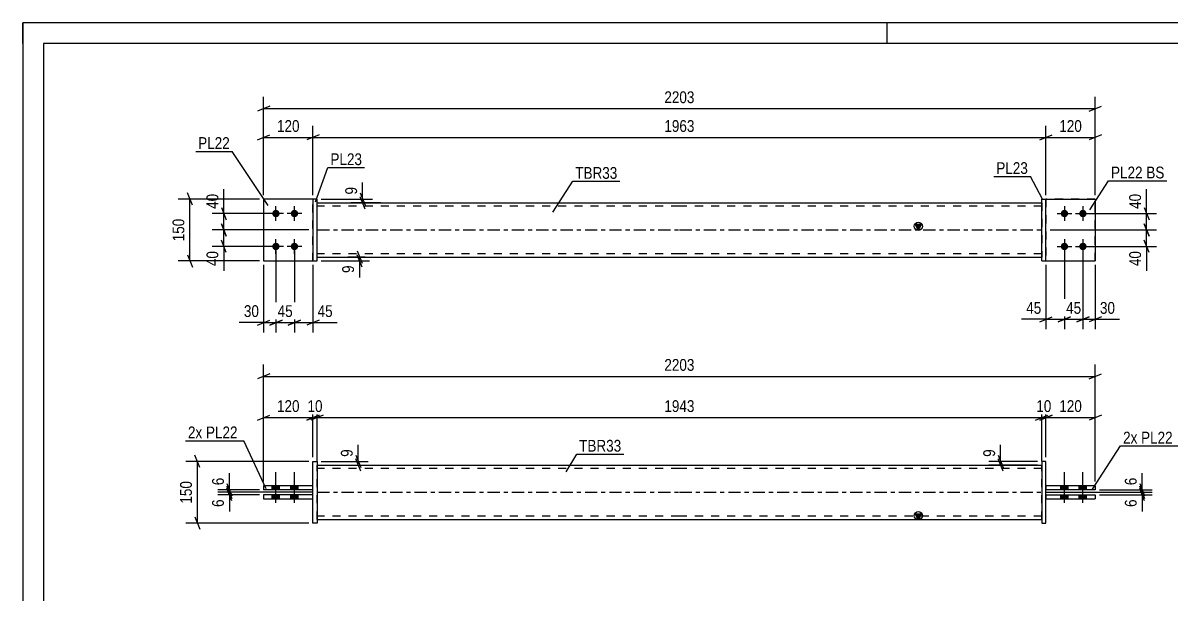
# Model space of a CAD drawing. Header units: millimetres. Extents: x 0 to 420, y 0 to 297.
# Drawn here: x 0 to 279, y 158.1 to 297 of the extents above; entities that cross this region are included whole.
import ezdxf

# ---------------------------------------------------------------- set-up
doc = ezdxf.new("R2010")
doc.units = ezdxf.units.MM
doc.linetypes.add('DXK_LINE_DOT2', pattern=[3.9198, 1.9599, -1.9599])
doc.linetypes.add('DXK_LINE_DOT3', pattern=[5.9187, 2.979, -0.9799, 0.9799, -0.9799])
doc.styles.add('Arial Narrow', font='ARIALN.TTF', dxfattribs={"height": 0.2})

# ---------------------------------------------------------------- blocks, each defined once
blk = doc.blocks.new('Unknown-489683922-1163')
at = {"color": 5, "linetype": 'Continuous'}
for p, q in [((420, 297), (0, 297)), ((0, 297), (0, 0)), ((0, 292), (0, 297)), ((210, 292), (210, 297)), ((415, 292), (5, 292)), ((5, 292), (5, 5))]:
    blk.add_line(p, q, dxfattribs=at)
blk = doc.blocks.new('Part-489683922-1448 - 1400')
at = {"color": 2, "linetype": 'Continuous'}
for p, q in [((70.47, 182.29), (58.47, 182.29)), ((58.47, 182.29), (58.47, 181.29)), ((70.47, 181.29), (70.47, 182.29)), ((58.47, 181.29), (70.47, 181.29))]:
    blk.add_line(p, q, dxfattribs=at)
blk = doc.blocks.new('Part-489683922-1456 - 1400')
at = {"color": 2, "linetype": 'Continuous'}
for p, q in [((260.57, 184.49), (248.57, 184.49)), ((248.57, 184.49), (248.57, 183.49)), ((260.57, 184.49), (260.57, 183.49)), ((260.57, 183.49), (248.57, 183.49))]:
    blk.add_line(p, q, dxfattribs=at)
blk = doc.blocks.new('Part-489683922-1476 - 1400')
at = {"linetype": 'Continuous'}
blk.add_hatch(color=2, dxfattribs=at).paths.add_polyline_path([(217.57, 176.29), (216.77, 177.69), (218.37, 177.69)])
at = {"color": 2, "linetype": 'Continuous'}
for p, q in [((71.47, 189.49), (159.47, 189.49)), ((159.57, 189.49), (247.57, 189.49)), ((71.47, 176.29), (159.47, 176.29)), ((159.57, 176.29), (247.57, 176.29)), ((217.57, 176.29), (216.77, 177.69)), ((216.77, 177.69), (218.37, 177.69)), ((218.37, 177.69), (217.57, 176.29))]:
    blk.add_line(p, q, dxfattribs=at)
at = {"color": 7, "linetype": 'DXK_LINE_DOT2'}
for p, q in [((71.47, 176.29), (71.47, 189.49)), ((159.47, 188.69), (71.47, 188.69)), ((247.57, 188.69), (159.57, 188.69)), ((247.57, 176.29), (247.57, 189.49)), ((159.47, 177.09), (71.47, 177.09)), ((247.57, 177.09), (159.57, 177.09))]:
    blk.add_line(p, q, dxfattribs=at)
at = {"color": 7, "linetype": 'DXK_LINE_DOT3'}
for p, q in [((71.47, 182.89), (159.47, 182.89)), ((159.57, 182.89), (247.57, 182.89))]:
    blk.add_line(p, q, dxfattribs=at)
at = {"color": 2, "linetype": 'Continuous'}
blk.add_circle((217.57, 177.19), 1, dxfattribs=at)
blk = doc.blocks.new('Bolt-489683922-1413 - 1400')
at = {"linetype": 'Continuous'}
for points in [[(60.57, 183.49), (62.37, 183.49), (62.37, 184.49), (60.57, 184.49)], [(60.57, 183.49), (62.37, 183.49), (62.37, 184.49), (60.57, 184.49)], [(65.07, 183.49), (66.87, 183.49), (66.87, 184.49), (65.07, 184.49)], [(65.07, 183.49), (66.87, 183.49), (66.87, 184.49), (65.07, 184.49)], [(60.57, 181.29), (62.37, 181.29), (62.37, 182.29), (60.57, 182.29)], [(60.57, 181.29), (62.37, 181.29), (62.37, 182.29), (60.57, 182.29)], [(65.07, 181.29), (66.87, 181.29), (66.87, 182.29), (65.07, 182.29)], [(65.07, 181.29), (66.87, 181.29), (66.87, 182.29), (65.07, 182.29)]]:
    blk.add_hatch(color=1, dxfattribs=at).paths.add_polyline_path(points)
at = {"color": 1, "linetype": 'Continuous'}
for p, q in [((61.47, 180.29), (61.47, 187.79)), ((61.47, 180.29), (61.47, 187.79)), ((65.97, 180.29), (65.97, 187.79)), ((65.97, 180.29), (65.97, 187.79)), ((60.57, 183.49), (60.57, 184.49)), ((60.57, 183.49), (60.57, 184.49)), ((62.37, 183.49), (62.37, 184.49)), ((62.37, 183.49), (62.37, 184.49)), ((65.07, 183.49), (65.07, 184.49)), ((65.07, 183.49), (65.07, 184.49)), ((66.87, 183.49), (66.87, 184.49)), ((66.87, 183.49), (66.87, 184.49)), ((60.57, 181.29), (60.57, 182.29)), ((60.57, 181.29), (60.57, 182.29)), ((62.37, 181.29), (62.37, 182.29)), ((62.37, 181.29), (62.37, 182.29)), ((65.07, 181.29), (65.07, 182.29)), ((65.07, 181.29), (65.07, 182.29)), ((66.87, 181.29), (66.87, 182.29)), ((66.87, 181.29), (66.87, 182.29))]:
    blk.add_line(p, q, dxfattribs=at)
blk = doc.blocks.new('Bolt-489683922-1414 - 1400')
at = {"linetype": 'Continuous'}
for points in [[(253.97, 184.49), (252.17, 184.49), (252.17, 183.49), (253.97, 183.49)], [(253.97, 184.49), (252.17, 184.49), (252.17, 183.49), (253.97, 183.49)], [(258.47, 184.49), (256.67, 184.49), (256.67, 183.49), (258.47, 183.49)], [(258.47, 184.49), (256.67, 184.49), (256.67, 183.49), (258.47, 183.49)], [(253.97, 182.29), (252.17, 182.29), (252.17, 181.29), (253.97, 181.29)], [(253.97, 182.29), (252.17, 182.29), (252.17, 181.29), (253.97, 181.29)], [(258.47, 182.29), (256.67, 182.29), (256.67, 181.29), (258.47, 181.29)], [(258.47, 182.29), (256.67, 182.29), (256.67, 181.29), (258.47, 181.29)]]:
    blk.add_hatch(color=1, dxfattribs=at).paths.add_polyline_path(points)
at = {"color": 1, "linetype": 'Continuous'}
for p, q in [((253.07, 180.29), (253.07, 187.79)), ((253.07, 180.29), (253.07, 187.79)), ((257.57, 180.29), (257.57, 187.79)), ((257.57, 180.29), (257.57, 187.79)), ((252.17, 183.49), (252.17, 184.49)), ((252.17, 183.49), (252.17, 184.49)), ((253.97, 183.49), (253.97, 184.49)), ((253.97, 183.49), (253.97, 184.49)), ((256.67, 183.49), (256.67, 184.49)), ((256.67, 183.49), (256.67, 184.49)), ((258.47, 183.49), (258.47, 184.49)), ((258.47, 183.49), (258.47, 184.49)), ((252.17, 181.29), (252.17, 182.29)), ((252.17, 181.29), (252.17, 182.29)), ((253.97, 181.29), (253.97, 182.29)), ((253.97, 181.29), (253.97, 182.29)), ((256.67, 181.29), (256.67, 182.29)), ((256.67, 181.29), (256.67, 182.29)), ((258.47, 181.29), (258.47, 182.29)), ((258.47, 181.29), (258.47, 182.29))]:
    blk.add_line(p, q, dxfattribs=at)
blk = doc.blocks.new('Part-489683922-1417 - 1400')
at = {"color": 2, "linetype": 'Continuous'}
for p, q in [((70.47, 175.39), (70.47, 190.39)), ((70.47, 190.39), (71.47, 190.39)), ((71.47, 190.39), (71.47, 175.39)), ((71.47, 175.39), (70.47, 175.39))]:
    blk.add_line(p, q, dxfattribs=at)
blk = doc.blocks.new('Part-489683922-1451 - 1400')
at = {"color": 2, "linetype": 'Continuous'}
for p, q in [((248.57, 190.39), (247.57, 190.39)), ((247.57, 190.39), (247.57, 175.39)), ((248.57, 175.39), (248.57, 190.39)), ((247.57, 175.39), (248.57, 175.39))]:
    blk.add_line(p, q, dxfattribs=at)
blk = doc.blocks.new('Part-489683922-1443 - 1400')
at = {"color": 2, "linetype": 'Continuous'}
for p, q in [((70.47, 184.49), (58.47, 184.49)), ((58.47, 184.49), (58.47, 183.49)), ((70.47, 183.49), (70.47, 184.49)), ((70.47, 183.49), (58.47, 183.49))]:
    blk.add_line(p, q, dxfattribs=at)
blk = doc.blocks.new('Part-489683922-1461 - 1400')
at = {"color": 2, "linetype": 'Continuous'}
for p, q in [((248.57, 182.29), (248.57, 181.29)), ((248.57, 182.29), (260.57, 182.29)), ((260.57, 182.29), (260.57, 181.29)), ((248.57, 181.29), (260.57, 181.29))]:
    blk.add_line(p, q, dxfattribs=at)
blk = doc.blocks.new('Part-489683922-1706 - 1681')
at = {"color": 2, "linetype": 'Continuous'}
for p, q in [((70.47, 254.16), (58.47, 254.16)), ((58.47, 254.16), (58.47, 239.16)), ((58.47, 239.16), (70.47, 239.16))]:
    blk.add_line(p, q, dxfattribs=at)
at = {"color": 7, "linetype": 'DXK_LINE_DOT2'}
blk.add_line((70.47, 239.16), (70.47, 254.16), dxfattribs=at)
blk = doc.blocks.new('Part-489683922-1747 - 1681')
at = {"linetype": 'Continuous'}
blk.add_hatch(color=2, dxfattribs=at).paths.add_polyline_path([(217.57, 246.66), (216.77, 248.06), (218.37, 248.06)])
at = {"color": 2, "linetype": 'Continuous'}
for p, q in [((71.47, 253.26), (159.47, 253.26)), ((159.57, 253.26), (247.57, 253.26)), ((217.57, 246.66), (216.77, 248.06)), ((216.77, 248.06), (218.37, 248.06)), ((218.37, 248.06), (217.57, 246.66)), ((71.47, 240.06), (159.47, 240.06)), ((159.57, 240.06), (247.57, 240.06))]:
    blk.add_line(p, q, dxfattribs=at)
at = {"color": 7, "linetype": 'DXK_LINE_DOT2'}
for p, q in [((71.47, 240.06), (71.47, 253.26)), ((159.47, 252.46), (71.47, 252.46)), ((247.57, 252.46), (159.57, 252.46)), ((247.57, 253.26), (247.57, 240.06)), ((159.47, 240.86), (71.47, 240.86)), ((247.57, 240.86), (159.57, 240.86))]:
    blk.add_line(p, q, dxfattribs=at)
at = {"color": 7, "linetype": 'DXK_LINE_DOT3'}
for p, q in [((71.47, 246.66), (159.47, 246.66)), ((159.57, 246.66), (247.57, 246.66))]:
    blk.add_line(p, q, dxfattribs=at)
at = {"color": 2, "linetype": 'Continuous'}
blk.add_circle((217.57, 247.56), 1, dxfattribs=at)
blk = doc.blocks.new('Part-489683922-1701 - 1681')
at = {"color": 2, "linetype": 'Continuous'}
for p, q in [((71.47, 254.16), (70.47, 254.16)), ((70.47, 254.16), (70.47, 239.16)), ((71.47, 239.16), (71.47, 254.16)), ((70.47, 239.16), (71.47, 239.16))]:
    blk.add_line(p, q, dxfattribs=at)
blk = doc.blocks.new('Bolt-489683922-1685 - 1681')
at = {"linetype": 'Continuous'}
for points in [[(61.47, 249.76, -1), (61.47, 251.56, -1)], [(65.97, 249.76, -1), (65.97, 251.56, -1)], [(61.47, 241.76, -1), (61.47, 243.56, -1)], [(65.97, 241.76, -1), (65.97, 243.56, -1)]]:
    blk.add_hatch(color=1, dxfattribs=at).paths.add_polyline_path(points)
at = {"color": 1, "linetype": 'Continuous'}
for p, q in [((61.47, 248.86), (61.47, 252.46)), ((65.97, 248.86), (65.97, 252.46)), ((63.27, 250.66), (59.67, 250.66)), ((67.77, 250.66), (64.17, 250.66)), ((61.47, 240.86), (61.47, 244.46)), ((65.97, 240.86), (65.97, 244.46)), ((63.27, 242.66), (59.67, 242.66)), ((67.77, 242.66), (64.17, 242.66))]:
    blk.add_line(p, q, dxfattribs=at)
blk = doc.blocks.new('Bolt-489683922-1686 - 1681')
at = {"linetype": 'Continuous'}
for points in [[(253.07, 251.56, -1), (253.07, 249.76, -1)], [(257.57, 251.56, -1), (257.57, 249.76, -1)], [(253.07, 243.56, -1), (253.07, 241.76, -1)], [(257.57, 243.56, -1), (257.57, 241.76, -1)]]:
    blk.add_hatch(color=1, dxfattribs=at).paths.add_polyline_path(points)
at = {"color": 1, "linetype": 'Continuous'}
for p, q in [((253.07, 252.46), (253.07, 248.86)), ((257.57, 252.46), (257.57, 248.86)), ((251.27, 250.66), (254.87, 250.66)), ((255.77, 250.66), (259.37, 250.66)), ((253.07, 244.46), (253.07, 240.86)), ((257.57, 244.46), (257.57, 240.86)), ((251.27, 242.66), (254.87, 242.66)), ((255.77, 242.66), (259.37, 242.66))]:
    blk.add_line(p, q, dxfattribs=at)
blk = doc.blocks.new('Part-489683922-1707 - 1681')
at = {"color": 7, "linetype": 'DXK_LINE_DOT2'}
for p, q in [((70.47, 254.16), (58.47, 254.16)), ((58.47, 254.16), (58.47, 239.16)), ((70.47, 239.16), (70.47, 254.16)), ((58.47, 239.16), (70.47, 239.16))]:
    blk.add_line(p, q, dxfattribs=at)
blk = doc.blocks.new('Part-489683922-1712 - 1681')
at = {"color": 2, "linetype": 'Continuous'}
for p, q in [((247.57, 239.16), (247.57, 254.16)), ((247.57, 254.16), (248.57, 254.16)), ((248.57, 239.16), (248.57, 254.16)), ((247.57, 239.16), (248.57, 239.16))]:
    blk.add_line(p, q, dxfattribs=at)
blk = doc.blocks.new('Part-489683922-1737 - 1681')
at = {"color": 2, "linetype": 'Continuous'}
for p, q in [((248.57, 254.16), (260.57, 254.16)), ((260.57, 254.16), (260.57, 239.16)), ((248.57, 239.16), (260.57, 239.16))]:
    blk.add_line(p, q, dxfattribs=at)
at = {"color": 7, "linetype": 'DXK_LINE_DOT2'}
blk.add_line((248.57, 254.16), (248.57, 239.16), dxfattribs=at)
blk = doc.blocks.new('Part-489683922-1742 - 1681')
at = {"color": 7, "linetype": 'DXK_LINE_DOT2'}
for p, q in [((260.57, 254.16), (248.57, 254.16)), ((248.57, 254.16), (248.57, 239.16)), ((260.57, 239.16), (260.57, 254.16)), ((248.57, 239.16), (260.57, 239.16))]:
    blk.add_line(p, q, dxfattribs=at)
blk = doc.blocks.new('StraightDimension-489683922-1537 - 1400')
at = {"color": 7, "linetype": 'Continuous'}
for p, q in [((58.47, 185.49), (58.47, 203.91)), ((70.47, 191.39), (70.47, 203.91)), ((56.97, 200.46), (59.97, 201.66)), ((58.47, 201.06), (70.47, 201.06)), ((71.97, 201.66), (68.97, 200.46))]:
    blk.add_line(p, q, dxfattribs=at)
at = {"color": 0}
blk.add_wipeout([(67.81, 201.81), (67.81, 206.01), (61.13, 206.01), (61.13, 201.81)], dxfattribs=at)
at = {"color": 3, "style": 'Arial Narrow'}
blk.add_text('120', height=2.863, dxfattribs=at).set_placement((61.73, 202.41))
blk = doc.blocks.new('StraightDimension-489683922-1602 - 1400')
at = {"color": 7, "linetype": 'Continuous'}
for p, q in [((271.37, 184.39), (272.57, 181.39)), ((248.57, 182.89), (274.37, 182.89)), ((261.57, 182.29), (274.37, 182.29)), ((272.57, 180.79), (271.37, 183.79)), ((271.97, 182.29), (271.97, 182.89))]:
    blk.add_line(p, q, dxfattribs=at)
at = {"color": 0}
blk.add_wipeout([(271.22, 181.76), (267.02, 181.76), (267.02, 178.73), (271.22, 178.73)], dxfattribs=at)
at = {"color": 7, "linetype": 'Continuous'}
blk.add_line((271.97, 182.29), (271.97, 178.21), dxfattribs=at)
blk.add_line((271.97, 182.29), (271.97, 178.21), dxfattribs=at)
at = {"color": 3, "style": 'Arial Narrow'}
blk.add_text('6', height=2.86, rotation=90.0002, dxfattribs=at).set_placement((270.62, 179.33))
blk = doc.blocks.new('StraightDimension-489683922-3396 - 1400')
at = {"color": 7, "linetype": 'Continuous'}
for p, q in [((69.47, 190.39), (39.55, 190.39)), ((43, 188.89), (41.8, 191.89)), ((42.4, 175.39), (42.4, 190.39)), ((41.8, 176.89), (43, 173.89)), ((69.47, 175.39), (39.55, 175.39))]:
    blk.add_line(p, q, dxfattribs=at)
at = {"color": 0}
blk.add_wipeout([(41.65, 186.23), (37.45, 186.23), (37.45, 179.54), (41.65, 179.54)], dxfattribs=at)
at = {"color": 3, "style": 'Arial Narrow'}
blk.add_text('150', height=2.863, rotation=90.0002, dxfattribs=at).set_placement((41.05, 180.14))
blk = doc.blocks.new('StraightDimension-489683922-1485 - 1400')
at = {"color": 7, "linetype": 'Continuous'}
for p, q in [((72.47, 190.39), (83.87, 190.39)), ((80.87, 191.89), (82.07, 188.89)), ((82.07, 187.99), (80.87, 190.99)), ((81.47, 189.49), (81.47, 190.39)), ((72.47, 189.49), (83.87, 189.49))]:
    blk.add_line(p, q, dxfattribs=at)
at = {"color": 0}
blk.add_wipeout([(80.72, 193.94), (76.52, 193.94), (76.52, 190.91), (80.72, 190.91)], dxfattribs=at)
at = {"color": 7, "linetype": 'Continuous'}
blk.add_line((81.47, 190.39), (81.47, 194.46), dxfattribs=at)
blk.add_line((81.47, 190.39), (81.47, 194.46), dxfattribs=at)
at = {"color": 3, "style": 'Arial Narrow'}
blk.add_text('9', height=2.86, rotation=90.0002, dxfattribs=at).set_placement((80.12, 191.51))
blk = doc.blocks.new('StraightDimension-489683922-1501 - 1400')
at = {"color": 7, "linetype": 'Continuous'}
for p, q in [((248.57, 191.39), (248.57, 203.91)), ((260.57, 185.49), (260.57, 203.91)), ((247.07, 200.46), (250.07, 201.66)), ((248.57, 201.06), (260.57, 201.06)), ((262.07, 201.66), (259.07, 200.46))]:
    blk.add_line(p, q, dxfattribs=at)
at = {"color": 0}
blk.add_wipeout([(257.91, 201.81), (257.91, 206.01), (251.23, 206.01), (251.23, 201.81)], dxfattribs=at)
at = {"color": 3, "style": 'Arial Narrow'}
blk.add_text('120', height=2.863, dxfattribs=at).set_placement((251.83, 202.41))
blk = doc.blocks.new('StraightDimension-489683922-1517 - 1400')
at = {"color": 7, "linetype": 'Continuous'}
for p, q in [((71.47, 190.49), (71.47, 203.91)), ((247.57, 190.49), (247.57, 203.91)), ((72.97, 201.66), (69.97, 200.46)), ((71.47, 201.06), (247.57, 201.06)), ((246.07, 200.46), (249.07, 201.66))]:
    blk.add_line(p, q, dxfattribs=at)
at = {"color": 0}
blk.add_wipeout([(163.78, 201.81), (163.78, 206.01), (155.26, 206.01), (155.26, 201.81)], dxfattribs=at)
at = {"color": 3, "style": 'Arial Narrow'}
blk.add_text('1943', height=2.863, dxfattribs=at).set_placement((155.86, 202.41))
blk = doc.blocks.new('StraightDimension-489683922-1527 - 1400')
at = {"color": 7, "linetype": 'Continuous'}
for p, q in [((70.47, 191.39), (70.47, 203.91)), ((71.47, 190.49), (71.47, 203.91)), ((68.97, 200.46), (71.97, 201.66)), ((72.97, 201.66), (69.97, 200.46)), ((70.47, 201.06), (71.47, 201.06))]:
    blk.add_line(p, q, dxfattribs=at)
at = {"color": 0}
blk.add_wipeout([(73.4, 201.81), (73.4, 206.01), (68.54, 206.01), (68.54, 201.81)], dxfattribs=at)
at = {"color": 3, "style": 'Arial Narrow'}
blk.add_text('10', height=2.863, dxfattribs=at).set_placement((69.14, 202.41))
blk = doc.blocks.new('StraightDimension-489683922-1547 - 1400')
at = {"color": 7, "linetype": 'Continuous'}
for p, q in [((247.57, 190.49), (247.57, 203.91)), ((248.57, 191.39), (248.57, 203.91)), ((246.07, 200.46), (249.07, 201.66)), ((250.07, 201.66), (247.07, 200.46)), ((247.57, 201.06), (248.57, 201.06))]:
    blk.add_line(p, q, dxfattribs=at)
at = {"color": 0}
blk.add_wipeout([(250.5, 201.81), (250.5, 206.01), (245.64, 206.01), (245.64, 201.81)], dxfattribs=at)
at = {"color": 3, "style": 'Arial Narrow'}
blk.add_text('10', height=2.863, dxfattribs=at).set_placement((246.24, 202.41))
blk = doc.blocks.new('StraightDimension-489683922-1558 - 1400')
at = {"color": 7, "linetype": 'Continuous'}
for p, q in [((49.57, 184.39), (50.77, 181.39)), ((70.47, 182.89), (47.32, 182.89)), ((57.47, 182.29), (47.32, 182.29)), ((50.77, 180.79), (49.57, 183.79)), ((50.17, 182.29), (50.17, 182.89))]:
    blk.add_line(p, q, dxfattribs=at)
at = {"color": 0}
blk.add_wipeout([(49.42, 181.76), (45.22, 181.76), (45.22, 178.73), (49.42, 178.73)], dxfattribs=at)
at = {"color": 7, "linetype": 'Continuous'}
blk.add_line((50.17, 182.29), (50.17, 178.21), dxfattribs=at)
blk.add_line((50.17, 182.29), (50.17, 178.21), dxfattribs=at)
at = {"color": 3, "style": 'Arial Narrow'}
blk.add_text('6', height=2.86, rotation=90.0002, dxfattribs=at).set_placement((48.82, 179.33))
blk = doc.blocks.new('StraightDimension-489683922-1574 - 1400')
at = {"color": 7, "linetype": 'Continuous'}
for p, q in [((49.57, 184.99), (50.77, 181.99)), ((50.77, 181.39), (49.57, 184.39)), ((57.47, 183.49), (47.32, 183.49)), ((70.47, 182.89), (47.32, 182.89)), ((50.17, 182.89), (50.17, 183.49))]:
    blk.add_line(p, q, dxfattribs=at)
at = {"color": 0}
blk.add_wipeout([(49.42, 187.04), (45.22, 187.04), (45.22, 184.01), (49.42, 184.01)], dxfattribs=at)
at = {"color": 7, "linetype": 'Continuous'}
blk.add_line((50.17, 183.49), (50.17, 187.56), dxfattribs=at)
blk.add_line((50.17, 183.49), (50.17, 187.56), dxfattribs=at)
at = {"color": 3, "style": 'Arial Narrow'}
blk.add_text('6', height=2.86, rotation=90.0002, dxfattribs=at).set_placement((48.82, 184.61))
blk = doc.blocks.new('StraightDimension-489683922-1591 - 1400')
at = {"color": 7, "linetype": 'Continuous'}
for p, q in [((58.47, 185.49), (58.47, 213.93)), ((260.57, 185.49), (260.57, 213.93)), ((59.97, 211.68), (56.97, 210.48)), ((58.47, 211.08), (260.57, 211.08)), ((259.07, 210.48), (262.07, 211.68))]:
    blk.add_line(p, q, dxfattribs=at)
at = {"color": 0}
blk.add_wipeout([(163.78, 211.83), (163.78, 216.03), (155.26, 216.03), (155.26, 211.83)], dxfattribs=at)
at = {"color": 3, "style": 'Arial Narrow'}
blk.add_text('2203', height=2.863, dxfattribs=at).set_placement((155.86, 212.43))
blk = doc.blocks.new('StraightDimension-489683922-1618 - 1400')
at = {"color": 7, "linetype": 'Continuous'}
for p, q in [((271.37, 184.99), (272.57, 181.99)), ((272.57, 181.39), (271.37, 184.39)), ((248.57, 182.89), (274.37, 182.89)), ((261.57, 183.49), (274.37, 183.49)), ((271.97, 182.89), (271.97, 183.49))]:
    blk.add_line(p, q, dxfattribs=at)
at = {"color": 0}
blk.add_wipeout([(271.22, 187.04), (267.02, 187.04), (267.02, 184.01), (271.22, 184.01)], dxfattribs=at)
at = {"color": 7, "linetype": 'Continuous'}
blk.add_line((271.97, 183.49), (271.97, 187.56), dxfattribs=at)
blk.add_line((271.97, 183.49), (271.97, 187.56), dxfattribs=at)
at = {"color": 3, "style": 'Arial Narrow'}
blk.add_text('6', height=2.86, rotation=90.0002, dxfattribs=at).set_placement((270.62, 184.61))
blk = doc.blocks.new('StraightDimension-489683922-1635 - 1400')
at = {"color": 7, "linetype": 'Continuous'}
for p, q in [((246.57, 190.39), (234.72, 190.39)), ((236.97, 191.89), (238.17, 188.89)), ((238.17, 187.99), (236.97, 190.99)), ((237.57, 189.49), (237.57, 190.39)), ((246.57, 189.49), (234.72, 189.49))]:
    blk.add_line(p, q, dxfattribs=at)
at = {"color": 0}
blk.add_wipeout([(236.82, 193.94), (232.62, 193.94), (232.62, 190.91), (236.82, 190.91)], dxfattribs=at)
at = {"color": 7, "linetype": 'Continuous'}
blk.add_line((237.57, 190.39), (237.57, 194.46), dxfattribs=at)
blk.add_line((237.57, 190.39), (237.57, 194.46), dxfattribs=at)
at = {"color": 3, "style": 'Arial Narrow'}
blk.add_text('9', height=2.86, rotation=90.0002, dxfattribs=at).set_placement((236.22, 191.51))
blk = doc.blocks.new('StraightDimension-489683922-1857 - 1681')
at = {"color": 7, "linetype": 'Continuous'}
for p, q in [((48.21, 252.16), (49.41, 249.16)), ((60.47, 250.66), (45.96, 250.66)), ((48.81, 246.66), (48.81, 250.66)), ((69.47, 246.66), (45.96, 246.66)), ((49.41, 245.16), (48.21, 248.16))]:
    blk.add_line(p, q, dxfattribs=at)
at = {"color": 0}
blk.add_wipeout([(48.06, 256.04), (43.86, 256.04), (43.86, 251.19), (48.06, 251.19)], dxfattribs=at)
at = {"color": 7, "linetype": 'Continuous'}
blk.add_line((48.81, 250.66), (48.81, 256.57), dxfattribs=at)
blk.add_line((48.81, 250.66), (48.81, 256.57), dxfattribs=at)
at = {"color": 3, "style": 'Arial Narrow'}
blk.add_text('40', height=2.863, rotation=90.0002, dxfattribs=at).set_placement((47.46, 251.79))
blk = doc.blocks.new('StraightDimension-489683922-1750 - 1681')
at = {"color": 7, "linetype": 'Continuous'}
for p, q in [((253.07, 241.66), (253.07, 222.54)), ((248.57, 238.16), (248.57, 222.54)), ((247.07, 224.34), (250.07, 225.54)), ((248.57, 224.94), (253.07, 224.94)), ((254.57, 225.54), (251.57, 224.34))]:
    blk.add_line(p, q, dxfattribs=at)
at = {"color": 0}
blk.add_wipeout([(248.05, 225.69), (248.05, 229.89), (243.19, 229.89), (243.19, 225.69)], dxfattribs=at)
at = {"color": 7, "linetype": 'Continuous'}
blk.add_line((248.57, 224.94), (242.66, 224.94), dxfattribs=at)
blk.add_line((248.57, 224.94), (242.66, 224.94), dxfattribs=at)
at = {"color": 3, "style": 'Arial Narrow'}
blk.add_text('45', height=2.863, dxfattribs=at).set_placement((243.79, 226.29))
blk = doc.blocks.new('StraightDimension-489683922-1772 - 1681')
at = {"color": 7, "linetype": 'Continuous'}
for p, q in [((253.07, 241.66), (253.07, 222.54)), ((257.57, 241.66), (257.57, 222.54)), ((251.57, 224.34), (254.57, 225.54)), ((253.07, 224.94), (257.57, 224.94)), ((259.07, 225.54), (256.07, 224.34))]:
    blk.add_line(p, q, dxfattribs=at)
at = {"color": 0}
blk.add_wipeout([(257.75, 225.69), (257.75, 229.89), (252.89, 229.89), (252.89, 225.69)], dxfattribs=at)
at = {"color": 3, "style": 'Arial Narrow'}
blk.add_text('45', height=2.863, dxfattribs=at).set_placement((253.49, 226.29))
blk = doc.blocks.new('StraightDimension-489683922-1909 - 1681')
at = {"color": 7, "linetype": 'Continuous'}
for p, q in [((65.97, 241.66), (65.97, 221.76)), ((70.47, 238.16), (70.47, 221.76)), ((64.47, 223.56), (67.47, 224.76)), ((65.97, 224.16), (70.47, 224.16)), ((71.97, 224.76), (68.97, 223.56))]:
    blk.add_line(p, q, dxfattribs=at)
at = {"color": 0}
blk.add_wipeout([(75.85, 224.91), (75.85, 229.11), (71, 229.11), (71, 224.91)], dxfattribs=at)
at = {"color": 7, "linetype": 'Continuous'}
blk.add_line((70.47, 224.16), (76.38, 224.16), dxfattribs=at)
blk.add_line((70.47, 224.16), (76.38, 224.16), dxfattribs=at)
at = {"color": 3, "style": 'Arial Narrow'}
blk.add_text('45', height=2.863, dxfattribs=at).set_placement((71.6, 225.51))
blk = doc.blocks.new('StraightDimension-489683922-1848 - 1681')
at = {"color": 7, "linetype": 'Continuous'}
for p, q in [((69.47, 246.66), (45.96, 246.66)), ((48.21, 248.16), (49.41, 245.16)), ((48.81, 242.66), (48.81, 246.66)), ((49.41, 241.16), (48.21, 244.16)), ((60.47, 242.66), (45.96, 242.66))]:
    blk.add_line(p, q, dxfattribs=at)
at = {"color": 0}
blk.add_wipeout([(48.06, 242.14), (43.86, 242.14), (43.86, 237.28), (48.06, 237.28)], dxfattribs=at)
at = {"color": 7, "linetype": 'Continuous'}
blk.add_line((48.81, 242.66), (48.81, 236.76), dxfattribs=at)
blk.add_line((48.81, 242.66), (48.81, 236.76), dxfattribs=at)
at = {"color": 3, "style": 'Arial Narrow'}
blk.add_text('40', height=2.863, rotation=90.0002, dxfattribs=at).set_placement((47.46, 237.88))
blk = doc.blocks.new('StraightDimension-489683922-1788 - 1681')
at = {"color": 7, "linetype": 'Continuous'}
for p, q in [((257.57, 241.66), (257.57, 222.54)), ((260.57, 238.16), (260.57, 222.54)), ((256.07, 224.34), (259.07, 225.54)), ((257.57, 224.94), (260.57, 224.94)), ((262.07, 225.54), (259.07, 224.34))]:
    blk.add_line(p, q, dxfattribs=at)
at = {"color": 0}
blk.add_wipeout([(265.95, 225.69), (265.95, 229.89), (261.1, 229.89), (261.1, 225.69)], dxfattribs=at)
at = {"color": 7, "linetype": 'Continuous'}
blk.add_line((260.57, 224.94), (266.48, 224.94), dxfattribs=at)
blk.add_line((260.57, 224.94), (266.48, 224.94), dxfattribs=at)
at = {"color": 3, "style": 'Arial Narrow'}
blk.add_text('30', height=2.863, dxfattribs=at).set_placement((261.7, 226.29))
blk = doc.blocks.new('StraightDimension-489683922-1974 - 1681')
at = {"color": 7, "linetype": 'Continuous'}
for p, q in [((70.47, 255.16), (70.47, 272.01)), ((248.57, 255.16), (248.57, 272.01)), ((71.97, 269.76), (68.97, 268.56)), ((70.47, 269.16), (248.57, 269.16)), ((247.07, 268.56), (250.07, 269.76))]:
    blk.add_line(p, q, dxfattribs=at)
at = {"color": 0}
blk.add_wipeout([(163.78, 269.91), (163.78, 274.11), (155.26, 274.11), (155.26, 269.91)], dxfattribs=at)
at = {"color": 3, "style": 'Arial Narrow'}
blk.add_text('1963', height=2.863, dxfattribs=at).set_placement((155.86, 270.51))
blk = doc.blocks.new('StraightDimension-489683922-1808 - 1681')
at = {"color": 7, "linetype": 'Continuous'}
for p, q in [((249.57, 246.66), (275.43, 246.66)), ((272.43, 248.16), (273.63, 245.16)), ((273.03, 242.66), (273.03, 246.66)), ((273.63, 241.16), (272.43, 244.16)), ((258.57, 242.66), (275.43, 242.66))]:
    blk.add_line(p, q, dxfattribs=at)
at = {"color": 0}
blk.add_wipeout([(272.28, 242.14), (268.08, 242.14), (268.08, 237.28), (272.28, 237.28)], dxfattribs=at)
at = {"color": 7, "linetype": 'Continuous'}
blk.add_line((273.03, 242.66), (273.03, 236.76), dxfattribs=at)
blk.add_line((273.03, 242.66), (273.03, 236.76), dxfattribs=at)
at = {"color": 3, "style": 'Arial Narrow'}
blk.add_text('40', height=2.863, rotation=90.0002, dxfattribs=at).set_placement((271.68, 237.88))
blk = doc.blocks.new('StraightDimension-489683922-1817 - 1681')
at = {"color": 7, "linetype": 'Continuous'}
for p, q in [((272.43, 252.16), (273.63, 249.16)), ((258.57, 250.66), (275.43, 250.66)), ((273.03, 246.66), (273.03, 250.66)), ((249.57, 246.66), (275.43, 246.66)), ((273.63, 245.16), (272.43, 248.16))]:
    blk.add_line(p, q, dxfattribs=at)
at = {"color": 0}
blk.add_wipeout([(272.28, 256.04), (268.08, 256.04), (268.08, 251.19), (272.28, 251.19)], dxfattribs=at)
at = {"color": 7, "linetype": 'Continuous'}
blk.add_line((273.03, 250.66), (273.03, 256.57), dxfattribs=at)
blk.add_line((273.03, 250.66), (273.03, 256.57), dxfattribs=at)
at = {"color": 3, "style": 'Arial Narrow'}
blk.add_text('40', height=2.863, rotation=90.0002, dxfattribs=at).set_placement((271.68, 251.79))
blk = doc.blocks.new('StraightDimension-489683922-1827 - 1681')
at = {"color": 7, "linetype": 'Continuous'}
for p, q in [((72.47, 254.16), (84.93, 254.16)), ((81.93, 255.66), (83.13, 252.66)), ((83.13, 251.76), (81.93, 254.76)), ((82.53, 253.26), (82.53, 254.16)), ((86.92, 253.26), (79.68, 253.26))]:
    blk.add_line(p, q, dxfattribs=at)
at = {"color": 0}
blk.add_wipeout([(81.78, 257.72), (77.58, 257.72), (77.58, 254.69), (81.78, 254.69)], dxfattribs=at)
at = {"color": 7, "linetype": 'Continuous'}
blk.add_line((82.53, 254.16), (82.53, 258.24), dxfattribs=at)
blk.add_line((82.53, 254.16), (82.53, 258.24), dxfattribs=at)
at = {"color": 3, "style": 'Arial Narrow'}
blk.add_text('9', height=2.86, rotation=90.0002, dxfattribs=at).set_placement((81.18, 255.29))
blk = doc.blocks.new('StraightDimension-489683922-1867 - 1681')
at = {"color": 7, "linetype": 'Continuous'}
for p, q in [((83.18, 240.06), (78.94, 240.06)), ((81.19, 241.56), (82.39, 238.56)), ((82.39, 237.66), (81.19, 240.66)), ((81.79, 239.16), (81.79, 240.06)), ((72.47, 239.16), (84.19, 239.16))]:
    blk.add_line(p, q, dxfattribs=at)
at = {"color": 0}
blk.add_wipeout([(81.04, 238.64), (76.84, 238.64), (76.84, 235.61), (81.04, 235.61)], dxfattribs=at)
at = {"color": 7, "linetype": 'Continuous'}
blk.add_line((81.79, 239.16), (81.79, 235.08), dxfattribs=at)
blk.add_line((81.79, 239.16), (81.79, 235.08), dxfattribs=at)
at = {"color": 3, "style": 'Arial Narrow'}
blk.add_text('9', height=2.86, rotation=90.0002, dxfattribs=at).set_placement((80.44, 236.21))
blk = doc.blocks.new('StraightDimension-489683922-1874 - 1681')
at = {"color": 7, "linetype": 'Continuous'}
for p, q in [((61.47, 241.66), (61.47, 221.76)), ((58.47, 238.16), (58.47, 221.76)), ((56.97, 223.56), (59.97, 224.76)), ((58.47, 224.16), (61.47, 224.16)), ((62.97, 224.76), (59.97, 223.56))]:
    blk.add_line(p, q, dxfattribs=at)
at = {"color": 0}
blk.add_wipeout([(57.95, 224.91), (57.95, 229.11), (53.09, 229.11), (53.09, 224.91)], dxfattribs=at)
at = {"color": 7, "linetype": 'Continuous'}
blk.add_line((58.47, 224.16), (52.56, 224.16), dxfattribs=at)
blk.add_line((58.47, 224.16), (52.56, 224.16), dxfattribs=at)
at = {"color": 3, "style": 'Arial Narrow'}
blk.add_text('30', height=2.863, dxfattribs=at).set_placement((53.69, 225.51))
blk = doc.blocks.new('StraightDimension-489683922-1893 - 1681')
at = {"color": 7, "linetype": 'Continuous'}
for p, q in [((61.47, 241.66), (61.47, 221.76)), ((65.97, 241.66), (65.97, 221.76)), ((59.97, 223.56), (62.97, 224.76)), ((61.47, 224.16), (65.97, 224.16)), ((67.47, 224.76), (64.47, 223.56))]:
    blk.add_line(p, q, dxfattribs=at)
at = {"color": 0}
blk.add_wipeout([(66.15, 224.91), (66.15, 229.11), (61.29, 229.11), (61.29, 224.91)], dxfattribs=at)
at = {"color": 3, "style": 'Arial Narrow'}
blk.add_text('45', height=2.863, dxfattribs=at).set_placement((61.89, 225.51))
blk = doc.blocks.new('StraightDimension-489683922-1932 - 1681')
at = {"color": 7, "linetype": 'Continuous'}
for p, q in [((58.47, 255.16), (58.47, 279.01)), ((260.57, 255.16), (260.57, 279.01)), ((59.97, 276.76), (56.97, 275.56)), ((259.07, 275.56), (262.07, 276.76)), ((58.47, 276.16), (260.57, 276.16))]:
    blk.add_line(p, q, dxfattribs=at)
at = {"color": 0}
blk.add_wipeout([(163.78, 276.91), (163.78, 281.11), (155.26, 281.11), (155.26, 276.91)], dxfattribs=at)
at = {"color": 3, "style": 'Arial Narrow'}
blk.add_text('2203', height=2.863, dxfattribs=at).set_placement((155.86, 277.51))
blk = doc.blocks.new('StraightDimension-489683922-1952 - 1681')
at = {"color": 7, "linetype": 'Continuous'}
for p, q in [((58.47, 255.16), (58.47, 272.01)), ((70.47, 255.16), (70.47, 272.01)), ((56.97, 268.56), (59.97, 269.76)), ((58.47, 269.16), (70.47, 269.16)), ((71.97, 269.76), (68.97, 268.56))]:
    blk.add_line(p, q, dxfattribs=at)
at = {"color": 0}
blk.add_wipeout([(67.81, 269.91), (67.81, 274.11), (61.13, 274.11), (61.13, 269.91)], dxfattribs=at)
at = {"color": 3, "style": 'Arial Narrow'}
blk.add_text('120', height=2.863, dxfattribs=at).set_placement((61.73, 270.51))
blk = doc.blocks.new('StraightDimension-489683922-1999 - 1681')
at = {"color": 7, "linetype": 'Continuous'}
for p, q in [((248.57, 255.16), (248.57, 272.01)), ((260.57, 255.16), (260.57, 272.01)), ((247.07, 268.56), (250.07, 269.76)), ((248.57, 269.16), (260.57, 269.16)), ((262.07, 269.76), (259.07, 268.56))]:
    blk.add_line(p, q, dxfattribs=at)
at = {"color": 0}
blk.add_wipeout([(257.91, 269.91), (257.91, 274.11), (251.23, 274.11), (251.23, 269.91)], dxfattribs=at)
at = {"color": 3, "style": 'Arial Narrow'}
blk.add_text('120', height=2.863, dxfattribs=at).set_placement((251.83, 270.51))
blk = doc.blocks.new('StraightDimension-489683922-3376 - 1681')
at = {"color": 7, "linetype": 'Continuous'}
for p, q in [((57.47, 254.16), (37.71, 254.16)), ((41.16, 252.66), (39.96, 255.66)), ((40.56, 239.16), (40.56, 254.16)), ((39.96, 240.66), (41.16, 237.66)), ((57.47, 239.16), (37.71, 239.16))]:
    blk.add_line(p, q, dxfattribs=at)
at = {"color": 0}
blk.add_wipeout([(39.81, 250.01), (35.61, 250.01), (35.61, 243.32), (39.81, 243.32)], dxfattribs=at)
at = {"color": 3, "style": 'Arial Narrow'}
blk.add_text('150', height=2.863, rotation=90.0002, dxfattribs=at).set_placement((39.21, 243.92))
blk = doc.blocks.new('Mark-489683922-1472 - 1400')
at = {"color": 0}
blk.add_wipeout([(145.39, 192.77), (145.39, 195.77), (135.16, 195.77), (135.16, 192.77)], dxfattribs=at)
blk.add_wipeout([(145.39, 192.77), (145.39, 195.77), (135.16, 195.77), (135.16, 192.77)], dxfattribs=at)
at = {"color": 30, "linetype": 'Continuous'}
for p, q in [((131.97, 187.85), (134.56, 192.17)), ((134.56, 192.17), (145.99, 192.17))]:
    blk.add_line(p, q, dxfattribs=at)
at = {"color": 3, "style": 'Arial Narrow'}
blk.add_text('TBR33', height=2.863, dxfattribs=at).set_placement((135.16, 192.77))
blk = doc.blocks.new('MarkSet-489683922-1666 - 1400')
at = {"color": 30, "linetype": 'Continuous'}
blk.add_line((59.07, 183.7), (53.64, 195.42), dxfattribs=at)
at = {"color": 0}
blk.add_wipeout([(43.57, 196.02), (43.57, 199.02), (40.09, 199.02), (40.09, 196.02)], dxfattribs=at)
blk.add_wipeout([(43.57, 196.02), (43.57, 199.02), (40.09, 199.02), (40.09, 196.02)], dxfattribs=at)
blk.add_wipeout([(52.14, 196.02), (52.14, 199.02), (44.47, 199.02), (44.47, 196.02)], dxfattribs=at)
blk.add_wipeout([(52.14, 196.02), (52.14, 199.02), (44.47, 199.02), (44.47, 196.02)], dxfattribs=at)
at = {"color": 30, "linetype": 'Continuous'}
blk.add_line((39.49, 195.42), (53.64, 195.42), dxfattribs=at)
at = {"color": 3, "style": 'Arial Narrow'}
for s, p in [('2x', (40.09, 196.02)), ('PL22', (44.47, 196.02))]:
    blk.add_text(s, height=2.863, dxfattribs=at).set_placement(p)
blk = doc.blocks.new('MarkSet-489683922-1672 - 1400')
at = {"color": 0}
blk.add_wipeout([(270.8, 194.75), (270.8, 197.75), (267.33, 197.75), (267.33, 194.75)], dxfattribs=at)
blk.add_wipeout([(270.8, 194.75), (270.8, 197.75), (267.33, 197.75), (267.33, 194.75)], dxfattribs=at)
at = {"color": 30, "linetype": 'Continuous'}
blk.add_line((259.9, 183.67), (266.73, 194.15), dxfattribs=at)
at = {"color": 0}
blk.add_wipeout([(279.37, 194.75), (279.37, 197.75), (271.7, 197.75), (271.7, 194.75)], dxfattribs=at)
blk.add_wipeout([(279.37, 194.75), (279.37, 197.75), (271.7, 197.75), (271.7, 194.75)], dxfattribs=at)
at = {"color": 30, "linetype": 'Continuous'}
blk.add_line((266.73, 194.15), (280.87, 194.15), dxfattribs=at)
at = {"color": 3, "style": 'Arial Narrow'}
for s, p in [('2x', (267.33, 194.75)), ('PL22', (271.7, 194.75))]:
    blk.add_text(s, height=2.863, dxfattribs=at).set_placement(p)
blk = doc.blocks.new('Mark-489683922-1702 - 1681')
at = {"color": 0}
blk.add_wipeout([(50.25, 266.37), (50.25, 269.37), (42.58, 269.37), (42.58, 266.37)], dxfattribs=at)
blk.add_wipeout([(50.25, 266.37), (50.25, 269.37), (42.58, 269.37), (42.58, 266.37)], dxfattribs=at)
at = {"color": 30, "linetype": 'Continuous'}
for p in [(41.98, 265.77), (59.55, 252.61)]:
    blk.add_line(p, (50.85, 265.77), dxfattribs=at)
at = {"color": 3, "style": 'Arial Narrow'}
blk.add_text('PL22', height=2.863, dxfattribs=at).set_placement((42.58, 266.37))
blk = doc.blocks.new('Mark-489683922-1697 - 1681')
at = {"color": 0}
blk.add_wipeout([(82.4, 262.43), (82.4, 265.43), (74.72, 265.43), (74.72, 262.43)], dxfattribs=at)
blk.add_wipeout([(82.4, 262.43), (82.4, 265.43), (74.72, 265.43), (74.72, 262.43)], dxfattribs=at)
at = {"color": 30, "linetype": 'Continuous'}
for p, q in [((71.08, 253.54), (74.12, 261.83)), ((74.12, 261.83), (83, 261.83))]:
    blk.add_line(p, q, dxfattribs=at)
at = {"color": 3, "style": 'Arial Narrow'}
blk.add_text('PL23', height=2.863, dxfattribs=at).set_placement((74.72, 262.43))
blk = doc.blocks.new('Mark-489683922-1708 - 1681')
at = {"color": 0}
blk.add_wipeout([(244.2, 260.28), (244.2, 263.28), (236.52, 263.28), (236.52, 260.28)], dxfattribs=at)
blk.add_wipeout([(244.2, 260.28), (244.2, 263.28), (236.52, 263.28), (236.52, 260.28)], dxfattribs=at)
at = {"color": 30, "linetype": 'Continuous'}
for p in [(235.92, 259.68), (247.78, 254.16)]:
    blk.add_line(p, (244.8, 259.68), dxfattribs=at)
at = {"color": 3, "style": 'Arial Narrow'}
blk.add_text('PL23', height=2.863, dxfattribs=at).set_placement((236.52, 260.28))
blk = doc.blocks.new('Mark-489683922-1743 - 1681')
at = {"color": 0}
blk.add_wipeout([(144.44, 259.1), (144.44, 262.1), (134.21, 262.1), (134.21, 259.1)], dxfattribs=at)
blk.add_wipeout([(144.44, 259.1), (144.44, 262.1), (134.21, 262.1), (134.21, 259.1)], dxfattribs=at)
at = {"color": 30, "linetype": 'Continuous'}
for p, q in [((128.78, 250.97), (133.61, 258.5)), ((133.61, 258.5), (145.04, 258.5))]:
    blk.add_line(p, q, dxfattribs=at)
at = {"color": 3, "style": 'Arial Narrow'}
blk.add_text('TBR33', height=2.863, dxfattribs=at).set_placement((134.21, 259.1))
blk = doc.blocks.new('MarkSet-489683922-2037 - 1681')
at = {"color": 0}
blk.add_wipeout([(272.08, 259.2), (272.08, 262.2), (264.4, 262.2), (264.4, 259.2)], dxfattribs=at)
blk.add_wipeout([(272.08, 259.2), (272.08, 262.2), (264.4, 262.2), (264.4, 259.2)], dxfattribs=at)
at = {"color": 30, "linetype": 'Continuous'}
blk.add_line((259.24, 251.6), (263.8, 258.6), dxfattribs=at)
at = {"color": 0}
blk.add_wipeout([(277.36, 259.2), (277.36, 262.2), (272.98, 262.2), (272.98, 259.2)], dxfattribs=at)
blk.add_wipeout([(277.36, 259.2), (277.36, 262.2), (272.98, 262.2), (272.98, 259.2)], dxfattribs=at)
at = {"color": 30, "linetype": 'Continuous'}
blk.add_line((263.8, 258.6), (277.96, 258.6), dxfattribs=at)
at = {"color": 3, "style": 'Arial Narrow'}
for s, p in [('PL22', (264.4, 259.2)), ('BS', (272.98, 259.2))]:
    blk.add_text(s, height=2.863, dxfattribs=at).set_placement(p)

msp = doc.modelspace()

# ---------------------------------------------------------------- block references
for name in ['Unknown-489683922-1163', 'Part-489683922-1706 - 1681', 'Part-489683922-1707 - 1681', 'Part-489683922-1701 - 1681', 'Part-489683922-1712 - 1681', 'Part-489683922-1737 - 1681', 'Part-489683922-1742 - 1681', 'Bolt-489683922-1685 - 1681', 'Part-489683922-1747 - 1681', 'Bolt-489683922-1686 - 1681', 'Part-489683922-1417 - 1400', 'Part-489683922-1451 - 1400', 'Bolt-489683922-1413 - 1400', 'Part-489683922-1476 - 1400', 'Bolt-489683922-1414 - 1400', 'Part-489683922-1443 - 1400', 'Part-489683922-1456 - 1400', 'Part-489683922-1448 - 1400', 'Part-489683922-1461 - 1400']:
    msp.add_blockref(name, (0, 0))

# ---------------------------------------------------------------- next in the draw order: block references
for name in ['StraightDimension-489683922-1857 - 1681', 'StraightDimension-489683922-1909 - 1681', 'StraightDimension-489683922-1750 - 1681', 'StraightDimension-489683922-1537 - 1400', 'StraightDimension-489683922-1602 - 1400']:
    msp.add_blockref(name, (0, 0))

# ---------------------------------------------------------------- next in the draw order: block references
for name in ['StraightDimension-489683922-1974 - 1681', 'StraightDimension-489683922-1848 - 1681', 'StraightDimension-489683922-1867 - 1681', 'StraightDimension-489683922-1772 - 1681', 'StraightDimension-489683922-1501 - 1400', 'StraightDimension-489683922-1485 - 1400', 'StraightDimension-489683922-3396 - 1400']:
    msp.add_blockref(name, (0, 0))

# ---------------------------------------------------------------- next in the draw order: block references
for name in ['StraightDimension-489683922-1827 - 1681', 'StraightDimension-489683922-1874 - 1681', 'StraightDimension-489683922-1788 - 1681', 'StraightDimension-489683922-1517 - 1400', 'StraightDimension-489683922-1558 - 1400']:
    msp.add_blockref(name, (0, 0))

# ---------------------------------------------------------------- next in the draw order: block references
for name in ['StraightDimension-489683922-1808 - 1681', 'StraightDimension-489683922-1893 - 1681', 'StraightDimension-489683922-1527 - 1400', 'StraightDimension-489683922-1547 - 1400', 'StraightDimension-489683922-1574 - 1400']:
    msp.add_blockref(name, (0, 0))

# ---------------------------------------------------------------- next in the draw order: block references
for name in ['StraightDimension-489683922-1817 - 1681', 'StraightDimension-489683922-1591 - 1400']:
    msp.add_blockref(name, (0, 0))

# ---------------------------------------------------------------- next in the draw order: block references
for name in ['StraightDimension-489683922-1932 - 1681', 'MarkSet-489683922-1666 - 1400', 'Mark-489683922-1472 - 1400', 'StraightDimension-489683922-1635 - 1400', 'StraightDimension-489683922-1618 - 1400']:
    msp.add_blockref(name, (0, 0))

# ---------------------------------------------------------------- next in the draw order: block references
for name in ['StraightDimension-489683922-1952 - 1681', 'StraightDimension-489683922-1999 - 1681', 'Mark-489683922-1743 - 1681', 'MarkSet-489683922-1672 - 1400']:
    msp.add_blockref(name, (0, 0))

# ---------------------------------------------------------------- next in the draw order: block references
for name in ['Mark-489683922-1697 - 1681', 'Mark-489683922-1708 - 1681', 'MarkSet-489683922-2037 - 1681', 'StraightDimension-489683922-3376 - 1681']:
    msp.add_blockref(name, (0, 0))

# ---------------------------------------------------------------- next in the draw order: block references
msp.add_blockref('Mark-489683922-1702 - 1681', (0, 0))

doc.saveas('drawing.dxf')
